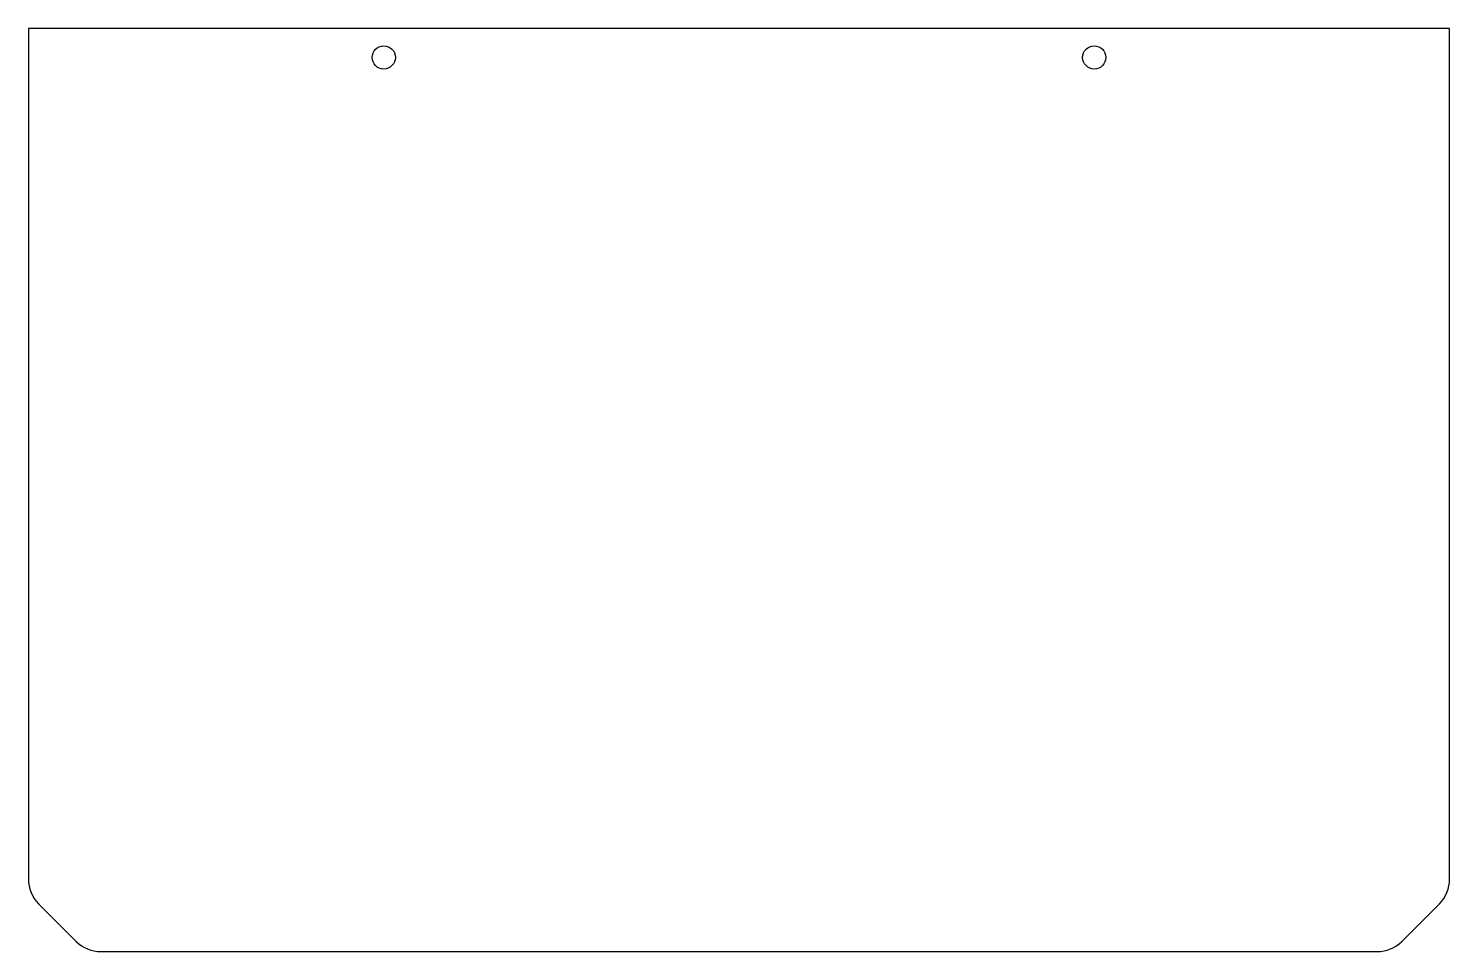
# Model space of a CAD drawing. Header units: millimetres. Extents: x -61 to 61, y -35 to 44.
import ezdxf

# ---------------------------------------------------------------- set-up
doc = ezdxf.new("R2010")
doc.units = ezdxf.units.MM

msp = doc.modelspace()

# ---------------------------------------------------------------- linework, layer by layer
at = {"color": 7, "linetype": 'Continuous', "lineweight": 25}
for p, q in [((-61.25, 44.29), (-61.25, -29.01)), ((61.25, 44.29), (-61.25, 44.29)), ((61.25, -29.01), (61.25, 44.29)), ((-60.37, -31.13), (-57.13, -34.37)), ((57.13, -34.37), (60.37, -31.13)), ((-55.01, -35.25), (55.01, -35.25))]:
    msp.add_line(p, q, dxfattribs=at)
for centre in [(-30.62, 41.79), (30.62, 41.79)]:
    msp.add_circle(centre, 1, dxfattribs=at)
for centre, start, end in [((-58.25, -29.01), 180, 225), ((58.25, -29.01), 315, 0), ((-55.01, -32.25), 225, 270), ((55.01, -32.25), 270, 315)]:
    msp.add_arc(centre, 3, start, end, dxfattribs=at)

doc.saveas('drawing.dxf')
